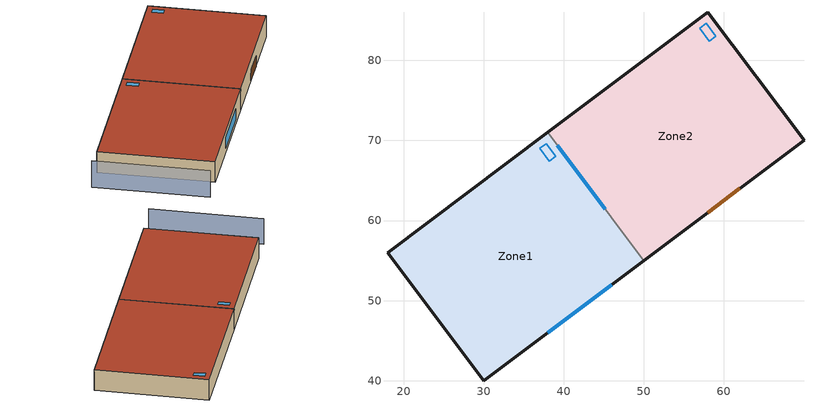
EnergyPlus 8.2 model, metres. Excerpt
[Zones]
Zone1
 floor ground (Exterior Floor): 30,40 17.99,55.99 37.98,71 49.99,55.01 z0
 wall outside (Exterior Wall): 37.98,71 17.99,55.99 30,40 49.99,55.01 z0:4
 wall to Zone2 (Interior Wall): 49.99,55.01 37.98,71 z0:4
 window (Exterior Window): 38,46 45.99,52.01 z1:3
 window inside (Interior Window): 45.19,61.41 39.18,69.4 z1:3
 roof outside (Exterior Roof): 49.99,55.01 37.98,71 17.99,55.99 30,40 z4
 skylight (Exterior Window): 38.99,68 37.78,69.6 36.98,69 38.19,67.4 z4
Zone2
 floor ground (Exterior Floor): 57.98,86 69.99,70.01 50,55 37.99,70.99 z0
 wall outside (Exterior Wall): 50,55 69.99,70.01 57.98,86 37.99,70.99 z0:4
 door (Exterior Door): 58,61 62,64.01 z0:2
 roof outside (Exterior Roof): 69.99,70.01 57.98,86 37.99,70.99 50,55 z4
 skylight (Exterior Window): 58.99,83 57.78,84.6 56.98,84 58.19,82.4 z4
shading: 14,53 26.01,37.01 z0:5
[Building]
Building: North Axis {deg}=0; Terrain=City; Loads Convergence Tolerance Value=0.04; Temperature Convergence Tolerance Value {deltaC}=0.4; Solar Distribution=FullInteriorAndExterior; Maximum Number of Warmup Days=25; Minimum Number of Warmup Days=6
[Site:Location]
CHICAGO_IL_USA TMY2-94846: Latitude {deg}=41.78; Longitude {deg}=-87.75; Time Zone {hr}=-6; Elevation {m}=190
[Material]
Name | Roughness | Thickness {m} | Conductivity {W/m-K} | Density {kg/m3} | Specific Heat {J/kg-K}
F08 Metal surface | Smooth | 0.0008 | 45.28 | 7824 | 500
I01 25mm insulation board | MediumRough | 0.0254 | 0.03 | 43 | 1210
I02 50mm insulation board | MediumRough | 0.0508 | 0.03 | 43 | 1210
G01a 19mm gypsum board | MediumSmooth | 0.019 | 0.16 | 800 | 1090
M11 100mm lightweight concrete | MediumRough | 0.1016 | 0.53 | 1280 | 840
F16 Acoustic tile | MediumSmooth | 0.0191 | 0.06 | 368 | 590
M01 100mm brick | MediumRough | 0.1016 | 0.89 | 1920 | 790
M15 200mm heavyweight concrete | MediumRough | 0.2032 | 1.95 | 2240 | 900
[Material:AirGap]
Name | Thermal Resistance {m2-K/W}
F04 Wall air space resistance | 0.15
F05 Ceiling air space resistance | 0.18
[WindowMaterial:Glazing]
Clear 3mm: Optical Data Type=SpectralAverage; Thickness {m}=0.003; Solar Transmittance at Normal Incidence=0.837; Front Side Solar Reflectance at Normal Incidence=0.075; Back Side Solar Reflectance at Normal Incidence=0.075; Visible Transmittance at Normal Incidence=0.898; Front Side Visible Reflectance at Normal Incidence=0.081; Back Side Visible Reflectance at Normal Incidence=0.081; Infrared Transmittance at Normal Incidence=0; Front Side Infrared Hemispherical Emissivity=0.84; Back Side Infrared Hemispherical Emissivity=0.84; Conductivity {W/m-K}=0.9
[WindowMaterial:Gas]
Air 13mm: Gas Type=Air; Thickness {m}=0.0127
[Construction]
Exterior Floor: I02 50mm insulation board, M15 200mm heavyweight concrete
Exterior Wall: M01 100mm brick, M15 200mm heavyweight concrete, I02 50mm insulation board, F04 Wall air space resistance, G01a 19mm gypsum board
Interior Wall: G01a 19mm gypsum board, F04 Wall air space resistance, G01a 19mm gypsum board
Exterior Roof: M11 100mm lightweight concrete, F05 Ceiling air space resistance, F16 Acoustic tile
Exterior Window: Clear 3mm, Air 13mm, Clear 3mm
Interior Window: Clear 3mm
Exterior Door: F08 Metal surface, I01 25mm insulation board
[Zone] Multiplier=1
Zone1; Zone2
[Lights]
Zone1 Lights: Zone or ZoneList=Zone1; Schedule=Lighting Schedule; Design Level Calculation Method=LightingLevel; Lighting Level {W}=1464.375; Return Air Fraction=0; Fraction Radiant=0.2; Fraction Visible=0.2; Fraction Replaceable=1
[Daylighting:Controls]
Zone1: Total Daylighting Reference Points=2; X-Coordinate of First Reference Point {m}=12.5; Y-Coordinate of First Reference Point {m}=5; Z-Coordinate of First Reference Point {m}=0.9; X-Coordinate of Second Reference Point {m}=12.5; Y-Coordinate of Second Reference Point {m}=15; Z-Coordinate of Second Reference Point {m}=0.9; Fraction of Zone Controlled by First Reference Point=0.5; Fraction of Zone Controlled by Second Reference Point=0.5; Illuminance Setpoint at First Reference Point {lux}=500; Illuminance Setpoint at Second Reference Point {lux}=500; Lighting Control Type=1; Glare Calculation Azimuth Angle of View Direction Clockwise from Zone y-Axis {deg}=180; Maximum Allowable Discomfort Glare Index=20; Minimum Input Power Fraction for Continuous Dimming Control=0.3; Minimum Light Output Fraction for Continuous Dimming Control=0.2; Number of Stepped Control Steps=0; Probability Lighting will be Reset When Needed in Manual Stepped Control=1
[Shading:Overhang]
Zone1 Overhang: Window or Door=Zone1 Window; Height above Window or Door {m}=0.1; Tilt Angle from Window/Door {deg}=90; Left extension from Window/Door Width {m}=0; Right extension from Window/Door Width {m}=0; Depth {m}=1
[Shading:Overhang:Projection]
Zone2 Overhang: Window or Door=Zone2 Door; Height above Window or Door {m}=0.1; Tilt Angle from Window/Door {deg}=90; Left extension from Window/Door Width {m}=0; Right extension from Window/Door Width {m}=0; Depth as Fraction of Window/Door Height=0.5
[Shading:Fin]
Zone1 Fin: Window or Door=Zone1 Window; Left Extension from Window/Door {m}=0.1; Left Distance Above Top of Window {m}=0; Left Distance Below Bottom of Window {m}=0; Left Tilt Angle from Window/Door {deg}=90; Left Depth {m}=1; Right Extension from Window/Door {m}=0.1; Right Distance Above Top of Window {m}=0; Right Distance Below Bottom of Window {m}=0; Right Tilt Angle from Window/Door {deg}=90; Right Depth {m}=1
[Schedule:Compact]
Lighting Schedule: Through: 12/31, For: Weekdays, Until: 6:00, 0.05, Until: 7:00, 0.2, Until: 17:00, 1, Until: 18:00, 0.5, Until: 24:00, 0.05, For: Weekends Holidays, Until: 24:00, 0.05, For: SummerDesignDay, Until: 6:00, 0.05, Until: 7:00, 0.2, Until: 17:00, 1, Until: 18:00, 0.5, Until: 24:00, 0.05, For: WinterDesignDay, Until: 6:00, 0.05, Until: 7:00, 0.2, Until: 17:00, 1, Until: 18:00, 0.5, Until: 24:00, 0.05, For: CustomDay1, Until: 24:00, 0.05, For: CustomDay2, Until: 24:00, 0.05
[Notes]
File to test the import of simple surfaces
